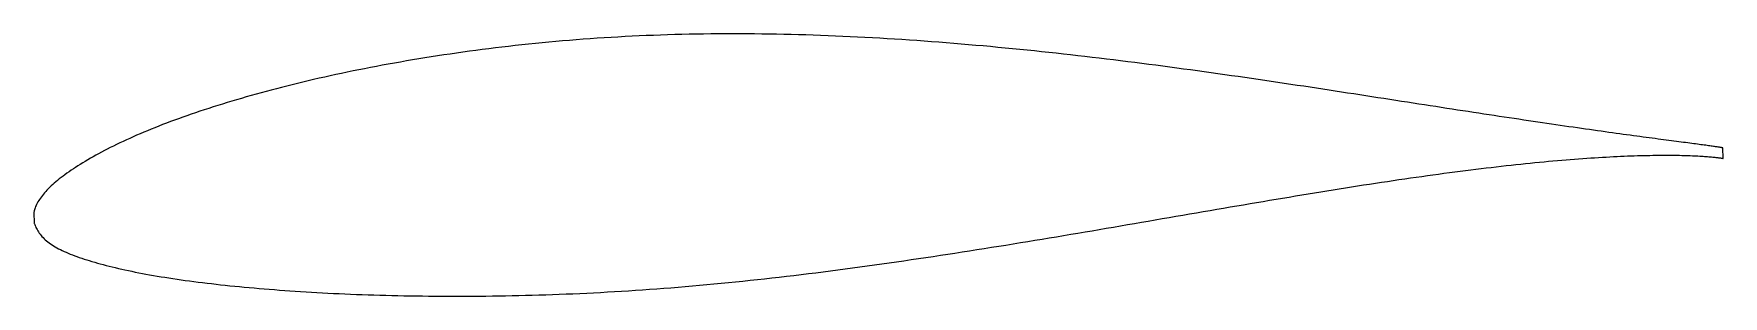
# Model space of a CAD drawing. Header units: metres. Extents: x -19.5 to 39.5, y -3.4 to 5.7.
import ezdxf

# ---------------------------------------------------------------- set-up
doc = ezdxf.new("R2010")
doc.units = ezdxf.units.M

msp = doc.modelspace()

# ---------------------------------------------------------------- linework, layer by layer
msp.add_lwpolyline([(39.48, 1.757), (39.479, 1.757), (39.476, 1.758), (39.47, 1.76), (39.462, 1.761), (39.452, 1.763), (39.439, 1.766), (39.425, 1.769), (39.408, 1.772), (39.389, 1.775), (39.367, 1.778), (39.343, 1.782), (39.317, 1.786), (39.289, 1.791), (39.259, 1.795), (39.226, 1.8), (39.191, 1.805), (39.154, 1.811), (39.114, 1.817), (39.073, 1.822), (39.029, 1.829), (38.983, 1.835), (38.934, 1.842), (38.884, 1.848), (38.831, 1.856), (38.776, 1.863), (38.719, 1.87), (38.66, 1.878), (38.598, 1.886), (38.534, 1.895), (38.468, 1.904), (38.4, 1.913), (38.33, 1.922), (38.258, 1.931), (38.183, 1.941), (38.106, 1.951), (38.027, 1.961), (37.946, 1.972), (37.863, 1.983), (37.777, 1.994), (37.69, 2.005), (37.6, 2.017), (37.508, 2.029), (37.415, 2.041), (37.319, 2.054), (37.221, 2.067), (37.12, 2.08), (37.018, 2.093), (36.914, 2.107), (36.808, 2.121), (36.699, 2.136), (36.589, 2.151), (36.476, 2.166), (36.361, 2.181), (36.245, 2.197), (36.126, 2.213), (36.006, 2.229), (35.883, 2.246), (35.758, 2.263), (35.632, 2.281), (35.503, 2.299), (35.373, 2.317), (35.24, 2.335), (35.106, 2.354), (34.97, 2.373), (34.831, 2.393), (34.691, 2.413), (34.549, 2.433), (34.405, 2.454), (34.259, 2.475), (34.112, 2.496), (33.962, 2.518), (33.811, 2.54), (33.657, 2.562), (33.502, 2.585), (33.345, 2.608), (33.187, 2.631), (33.026, 2.655), (32.864, 2.679), (32.7, 2.703), (32.534, 2.728), (32.367, 2.753), (32.198, 2.778), (32.027, 2.804), (31.854, 2.83), (31.68, 2.856), (31.504, 2.883), (31.326, 2.91), (31.147, 2.937), (30.966, 2.965), (30.784, 2.992), (30.6, 3.021), (30.414, 3.049), (30.227, 3.078), (30.038, 3.107), (29.848, 3.136), (29.656, 3.166), (29.462, 3.195), (29.267, 3.225), (29.071, 3.256), (28.873, 3.286), (28.674, 3.317), (28.473, 3.348), (28.271, 3.379), (28.067, 3.411), (27.862, 3.443), (27.656, 3.475), (27.448, 3.507), (27.239, 3.539), (27.029, 3.572), (26.817, 3.604), (26.604, 3.637), (26.39, 3.67), (26.174, 3.703), (25.957, 3.736), (25.739, 3.769), (25.52, 3.803), (25.3, 3.836), (25.078, 3.87), (24.855, 3.903), (24.631, 3.937), (24.406, 3.971), (24.18, 4.004), (23.953, 4.038), (23.725, 4.072), (23.495, 4.106), (23.265, 4.139), (23.034, 4.173), (22.801, 4.207), (22.568, 4.24), (22.333, 4.274), (22.098, 4.308), (21.862, 4.341), (21.625, 4.374), (21.387, 4.407), (21.148, 4.44), (20.908, 4.473), (20.667, 4.506), (20.426, 4.538), (20.184, 4.571), (19.941, 4.603), (19.697, 4.635), (19.453, 4.667), (19.207, 4.699), (18.961, 4.73), (18.715, 4.761), (18.468, 4.792), (18.22, 4.823), (17.971, 4.853), (17.722, 4.883), (17.472, 4.912), (17.222, 4.941), (16.971, 4.97), (16.72, 4.999), (16.468, 5.027), (16.215, 5.055), (15.963, 5.082), (15.709, 5.109), (15.456, 5.136), (15.201, 5.162), (14.947, 5.187), (14.692, 5.212), (14.437, 5.237), (14.181, 5.261), (13.925, 5.285), (13.669, 5.308), (13.413, 5.331), (13.156, 5.353), (12.899, 5.375), (12.642, 5.396), (12.384, 5.417), (12.127, 5.437), (11.869, 5.457), (11.611, 5.476), (11.353, 5.494), (11.095, 5.512), (10.837, 5.529), (10.579, 5.545), (10.321, 5.561), (10.063, 5.577), (9.805, 5.591), (9.546, 5.605), (9.288, 5.618), (9.03, 5.631), (8.772, 5.643), (8.514, 5.654), (8.257, 5.665), (7.999, 5.674), (7.742, 5.683), (7.484, 5.692), (7.227, 5.699), (6.971, 5.706), (6.714, 5.712), (6.458, 5.717), (6.202, 5.721), (5.946, 5.725), (5.691, 5.728), (5.436, 5.73), (5.181, 5.731), (4.927, 5.732), (4.673, 5.731), (4.42, 5.73), (4.167, 5.728), (3.914, 5.725), (3.662, 5.721), (3.411, 5.716), (3.16, 5.71), (2.909, 5.704), (2.659, 5.697), (2.41, 5.688), (2.161, 5.679), (1.913, 5.669), (1.666, 5.659), (1.419, 5.647), (1.173, 5.635), (0.927, 5.621), (0.683, 5.607), (0.439, 5.592), (0.195, 5.576), (-0.047, 5.559), (-0.289, 5.542), (-0.53, 5.523), (-0.77, 5.504), (-1.009, 5.484), (-1.247, 5.463), (-1.485, 5.441), (-1.722, 5.419), (-1.957, 5.395), (-2.192, 5.371), (-2.426, 5.346), (-2.659, 5.321), (-2.891, 5.295), (-3.122, 5.268), (-3.351, 5.24), (-3.58, 5.212), (-3.808, 5.183), (-4.035, 5.153), (-4.26, 5.123), (-4.485, 5.091), (-4.708, 5.06), (-4.931, 5.028), (-5.152, 4.995), (-5.372, 4.961), (-5.591, 4.928), (-5.808, 4.893), (-6.025, 4.858), (-6.24, 4.823), (-6.454, 4.786), (-6.666, 4.75), (-6.878, 4.712), (-7.088, 4.675), (-7.297, 4.636), (-7.504, 4.598), (-7.71, 4.558), (-7.915, 4.518), (-8.118, 4.478), (-8.32, 4.437), (-8.521, 4.396), (-8.72, 4.354), (-8.918, 4.312), (-9.114, 4.269), (-9.309, 4.226), (-9.502, 4.182), (-9.694, 4.138), (-9.884, 4.094), (-10.073, 4.049), (-10.26, 4.004), (-10.446, 3.958), (-10.63, 3.912), (-10.813, 3.866), (-10.994, 3.819), (-11.173, 3.772), (-11.351, 3.725), (-11.527, 3.677), (-11.702, 3.629), (-11.875, 3.581), (-12.046, 3.533), (-12.215, 3.484), (-12.383, 3.435), (-12.549, 3.385), (-12.714, 3.336), (-12.876, 3.286), (-13.037, 3.236), (-13.196, 3.185), (-13.354, 3.135), (-13.509, 3.084), (-13.663, 3.033), (-13.815, 2.982), (-13.965, 2.931), (-14.114, 2.879), (-14.26, 2.827), (-14.405, 2.776), (-14.548, 2.724), (-14.689, 2.672), (-14.828, 2.619), (-14.965, 2.567), (-15.1, 2.514), (-15.233, 2.462), (-15.365, 2.409), (-15.494, 2.356), (-15.622, 2.303), (-15.748, 2.25), (-15.871, 2.197), (-15.993, 2.144), (-16.113, 2.09), (-16.23, 2.037), (-16.346, 1.983), (-16.46, 1.93), (-16.572, 1.876), (-16.681, 1.823), (-16.789, 1.769), (-16.895, 1.715), (-16.998, 1.662), (-17.1, 1.608), (-17.199, 1.554), (-17.297, 1.501), (-17.392, 1.447), (-17.485, 1.394), (-17.576, 1.341), (-17.665, 1.288), (-17.752, 1.236), (-17.837, 1.183), (-17.92, 1.131), (-18.001, 1.079), (-18.079, 1.027), (-18.156, 0.976), (-18.23, 0.925), (-18.302, 0.874), (-18.372, 0.824), (-18.44, 0.774), (-18.505, 0.724), (-18.569, 0.675), (-18.63, 0.626), (-18.69, 0.577), (-18.747, 0.528), (-18.801, 0.48), (-18.854, 0.431), (-18.905, 0.384), (-18.953, 0.336), (-18.999, 0.288), (-19.043, 0.241), (-19.085, 0.194), (-19.124, 0.148), (-19.161, 0.101), (-19.196, 0.055), (-19.229, 0.01), (-19.26, -0.035), (-19.288, -0.08), (-19.314, -0.124), (-19.338, -0.167), (-19.36, -0.209), (-19.38, -0.25), (-19.397, -0.29), (-19.413, -0.329), (-19.426, -0.365), (-19.437, -0.399), (-19.446, -0.43), (-19.452, -0.456), (-19.457, -0.476), (-19.46, -0.489), (-19.445, -0.865), (-19.444, -0.868), (-19.441, -0.877), (-19.434, -0.892), (-19.426, -0.913), (-19.414, -0.942), (-19.401, -0.975), (-19.384, -1.012), (-19.366, -1.051), (-19.345, -1.091), (-19.322, -1.131), (-19.297, -1.172), (-19.269, -1.212), (-19.24, -1.252), (-19.208, -1.292), (-19.174, -1.331), (-19.137, -1.369), (-19.099, -1.407), (-19.058, -1.445), (-19.015, -1.482), (-18.97, -1.518), (-18.923, -1.554), (-18.873, -1.589), (-18.822, -1.623), (-18.768, -1.657), (-18.712, -1.691), (-18.653, -1.724), (-18.593, -1.756), (-18.531, -1.788), (-18.466, -1.819), (-18.399, -1.85), (-18.33, -1.881), (-18.259, -1.911), (-18.185, -1.941), (-18.11, -1.97), (-18.032, -1.999), (-17.953, -2.028), (-17.871, -2.057), (-17.787, -2.085), (-17.701, -2.114), (-17.613, -2.142), (-17.522, -2.17), (-17.43, -2.198), (-17.335, -2.226), (-17.239, -2.253), (-17.14, -2.281), (-17.039, -2.308), (-16.937, -2.335), (-16.832, -2.362), (-16.725, -2.388), (-16.616, -2.415), (-16.505, -2.441), (-16.392, -2.467), (-16.277, -2.492), (-16.16, -2.518), (-16.041, -2.543), (-15.92, -2.567), (-15.797, -2.592), (-15.672, -2.616), (-15.545, -2.639), (-15.417, -2.662), (-15.286, -2.685), (-15.153, -2.708), (-15.019, -2.73), (-14.882, -2.752), (-14.744, -2.774), (-14.604, -2.795), (-14.462, -2.816), (-14.318, -2.837), (-14.172, -2.857), (-14.024, -2.877), (-13.875, -2.897), (-13.723, -2.916), (-13.57, -2.935), (-13.415, -2.954), (-13.259, -2.972), (-13.1, -2.991), (-12.94, -3.008), (-12.778, -3.026), (-12.614, -3.043), (-12.449, -3.06), (-12.282, -3.076), (-12.113, -3.092), (-11.943, -3.108), (-11.77, -3.123), (-11.597, -3.138), (-11.421, -3.153), (-11.244, -3.167), (-11.065, -3.182), (-10.885, -3.195), (-10.703, -3.208), (-10.52, -3.221), (-10.335, -3.234), (-10.148, -3.246), (-9.96, -3.258), (-9.77, -3.269), (-9.579, -3.28), (-9.387, -3.291), (-9.193, -3.301), (-8.997, -3.31), (-8.8, -3.32), (-8.602, -3.329), (-8.402, -3.337), (-8.201, -3.345), (-7.998, -3.352), (-7.794, -3.359), (-7.589, -3.366), (-7.382, -3.372), (-7.174, -3.378), (-6.965, -3.383), (-6.754, -3.388), (-6.543, -3.392), (-6.329, -3.396), (-6.115, -3.399), (-5.9, -3.402), (-5.683, -3.404), (-5.465, -3.406), (-5.246, -3.407), (-5.026, -3.408), (-4.804, -3.408), (-4.582, -3.408), (-4.358, -3.408), (-4.133, -3.407), (-3.908, -3.405), (-3.681, -3.403), (-3.453, -3.4), (-3.224, -3.397), (-2.994, -3.393), (-2.763, -3.389), (-2.532, -3.384), (-2.299, -3.378), (-2.065, -3.372), (-1.831, -3.365), (-1.595, -3.358), (-1.359, -3.35), (-1.122, -3.342), (-0.884, -3.333), (-0.645, -3.323), (-0.405, -3.312), (-0.165, -3.301), (0.076, -3.289), (0.318, -3.277), (0.561, -3.263), (0.804, -3.249), (1.048, -3.235), (1.293, -3.219), (1.538, -3.204), (1.784, -3.187), (2.031, -3.17), (2.278, -3.151), (2.526, -3.132), (2.774, -3.113), (3.023, -3.093), (3.272, -3.072), (3.522, -3.051), (3.772, -3.029), (4.023, -3.006), (4.274, -2.982), (4.526, -2.958), (4.778, -2.933), (5.031, -2.908), (5.283, -2.882), (5.536, -2.856), (5.79, -2.828), (6.044, -2.801), (6.298, -2.772), (6.552, -2.743), (6.807, -2.713), (7.061, -2.683), (7.316, -2.653), (7.572, -2.621), (7.827, -2.59), (8.083, -2.558), (8.338, -2.525), (8.594, -2.492), (8.85, -2.458), (9.106, -2.424), (9.362, -2.389), (9.618, -2.354), (9.874, -2.319), (10.13, -2.283), (10.386, -2.247), (10.642, -2.21), (10.898, -2.173), (11.154, -2.136), (11.41, -2.099), (11.666, -2.061), (11.921, -2.022), (12.177, -1.984), (12.432, -1.945), (12.687, -1.906), (12.942, -1.866), (13.197, -1.827), (13.451, -1.787), (13.705, -1.747), (13.959, -1.707), (14.213, -1.666), (14.466, -1.626), (14.719, -1.585), (14.971, -1.544), (15.224, -1.503), (15.475, -1.461), (15.727, -1.42), (15.978, -1.378), (16.228, -1.337), (16.478, -1.295), (16.728, -1.253), (16.977, -1.211), (17.225, -1.169), (17.473, -1.127), (17.72, -1.085), (17.967, -1.043), (18.213, -1.001), (18.459, -0.959), (18.704, -0.917), (18.948, -0.875), (19.192, -0.833), (19.434, -0.792), (19.677, -0.75), (19.918, -0.708), (20.159, -0.667), (20.399, -0.625), (20.638, -0.584), (20.876, -0.543), (21.114, -0.502), (21.351, -0.462), (21.587, -0.421), (21.822, -0.38), (22.056, -0.341), (22.289, -0.301), (22.521, -0.261), (22.752, -0.221), (22.983, -0.182), (23.212, -0.143), (23.441, -0.105), (23.668, -0.066), (23.894, -0.028), (24.12, 0.009), (24.344, 0.046), (24.567, 0.084), (24.789, 0.12), (25.01, 0.157), (25.23, 0.193), (25.449, 0.228), (25.667, 0.263), (25.883, 0.298), (26.098, 0.332), (26.312, 0.366), (26.525, 0.4), (26.737, 0.433), (26.947, 0.466), (27.156, 0.498), (27.364, 0.53), (27.57, 0.561), (27.775, 0.592), (27.979, 0.622), (28.181, 0.652), (28.382, 0.681), (28.582, 0.71), (28.78, 0.738), (28.977, 0.766), (29.173, 0.794), (29.367, 0.82), (29.559, 0.847), (29.75, 0.873), (29.94, 0.898), (30.128, 0.922), (30.315, 0.946), (30.5, 0.97), (30.684, 0.993), (30.866, 1.016), (31.046, 1.038), (31.225, 1.059), (31.402, 1.08), (31.578, 1.101), (31.752, 1.121), (31.924, 1.14), (32.095, 1.159), (32.264, 1.177), (32.431, 1.195), (32.597, 1.212), (32.761, 1.229), (32.923, 1.245), (33.084, 1.261), (33.243, 1.276), (33.4, 1.29), (33.555, 1.304), (33.709, 1.318), (33.861, 1.331), (34.011, 1.343), (34.159, 1.355), (34.305, 1.367), (34.45, 1.378), (34.592, 1.388), (34.733, 1.398), (34.872, 1.407), (35.009, 1.416), (35.144, 1.425), (35.278, 1.433), (35.409, 1.44), (35.539, 1.447), (35.666, 1.454), (35.792, 1.46), (35.915, 1.466), (36.037, 1.471), (36.157, 1.476), (36.275, 1.48), (36.39, 1.484), (36.504, 1.488), (36.616, 1.491), (36.726, 1.494), (36.833, 1.496), (36.939, 1.498), (37.043, 1.5), (37.144, 1.501), (37.244, 1.502), (37.341, 1.503), (37.437, 1.503), (37.53, 1.503), (37.621, 1.503), (37.711, 1.502), (37.798, 1.501), (37.883, 1.5), (37.966, 1.499), (38.046, 1.497), (38.125, 1.495), (38.201, 1.493), (38.276, 1.491), (38.348, 1.488), (38.418, 1.486), (38.486, 1.483), (38.552, 1.48), (38.615, 1.477), (38.676, 1.474), (38.736, 1.47), (38.793, 1.466), (38.847, 1.463), (38.9, 1.459), (38.95, 1.455), (38.999, 1.451), (39.045, 1.448), (39.088, 1.444), (39.13, 1.44), (39.169, 1.436), (39.206, 1.432), (39.241, 1.428), (39.274, 1.424), (39.304, 1.42), (39.333, 1.417), (39.359, 1.413), (39.382, 1.41), (39.404, 1.406), (39.423, 1.403), (39.44, 1.4), (39.455, 1.398), (39.467, 1.395), (39.477, 1.393), (39.485, 1.391), (39.491, 1.39), (39.494, 1.389), (39.495, 1.389)], close=True)

doc.saveas('drawing.dxf')
